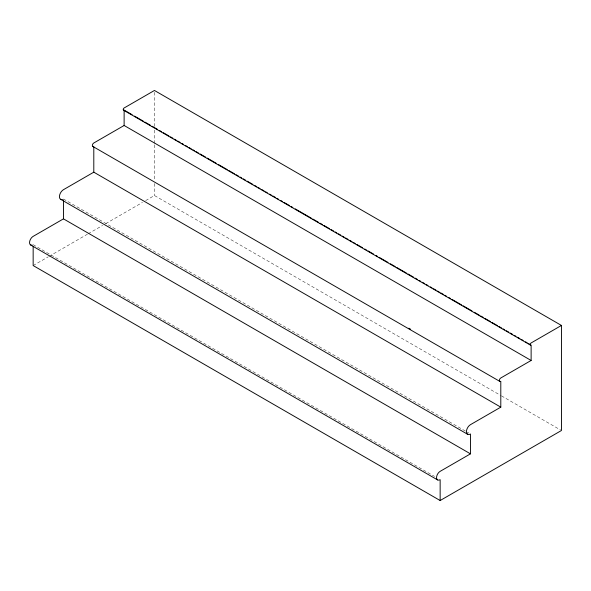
<?xml version="1.0" encoding="UTF-8"?>
<svg xmlns="http://www.w3.org/2000/svg" width="591" height="591" viewBox="0 0 591 591"><rect width="100%" height="100%" fill="white"/><g stroke="black" fill="none" stroke-linecap="round" stroke-linejoin="round"><path stroke-width="0.44" stroke-dasharray="2.96 2.22" d="M33.155 265.551L48.314 256.797M49.112 256.339L87.416 234.221M88.214 233.763L102.583 225.466M105.774 223.627L142.483 202.432M145.674 200.585L154.45 195.518L500.68 395.416M501.478 395.874L560.652 430.034M63.473 199.019L468.877 433.077M33.155 244.689L434.555 476.435M154.45 92.314L154.45 126.408M154.45 130.094L154.45 143.916M154.45 144.839L154.45 179.856M154.45 183.542L154.45 195.518"/><path stroke-width="0.89" d="M33.155 246.506L33.155 265.551L440.147 500.533L561.45 430.499L561.45 325.449L531.124 342.957A1.293 0.746 -60 0 0 530.208 344.538A1.293 0.746 -60 0 0 531.124 345.07L531.124 360.466L124.125 125.484L93.799 142.992A2.032 1.175 -60 0 0 92.366 145.482A2.032 1.175 -60 0 0 93.799 146.309M531.124 360.466L500.799 377.974A2.032 1.175 -60 0 0 499.365 380.456A2.032 1.175 -60 0 0 500.799 381.291L500.799 407.155L93.799 172.173L63.473 189.681A5.718 3.302 -60 0 0 59.469 196.057A5.718 3.302 -60 0 0 62.432 199.463M500.799 407.155L470.473 424.663A5.718 3.302 -60 0 0 466.432 431.666A5.718 3.302 -60 0 0 470.473 434.001L470.473 453.844L63.473 218.862L33.155 236.37A5.097 2.94 -60 0 0 29.58 242.051A5.097 2.94 -60 0 0 32.217 245.088M470.473 453.844L440.147 471.352A5.097 2.94 -60 0 0 436.55 477.587A5.097 2.94 -60 0 0 440.147 479.67L440.147 500.533M561.45 325.449L154.45 90.467L124.125 107.976A1.293 0.746 -60 0 0 123.224 109.416A1.293 0.746 -60 0 0 123.888 110.192M132.125 114.706L124.125 110.089L124.125 125.484M134.519 116.095L143.317 121.17M144.913 122.093L150.513 125.322M152.116 126.245L157.708 129.481M159.311 130.404L161.705 131.786M163.308 132.709L168.908 135.945M170.504 136.868L172.904 138.25M174.5 139.173L176.103 140.097M177.699 141.02L180.1 142.401M181.696 143.325L183.299 144.248M185.7 145.637L187.295 146.561M188.891 147.484L191.292 148.866M192.895 149.789L194.491 150.712M196.094 151.636L198.487 153.025M200.09 153.948L205.683 157.176M207.286 158.1L216.084 163.182M218.478 164.564L227.276 169.639M228.872 170.563L234.472 173.798M236.068 174.722L238.469 176.103M240.072 177.027L241.667 177.95M243.27 178.874L245.664 180.262M247.267 181.186L252.859 184.414M254.462 185.338L256.863 186.726M258.459 187.65L260.062 188.573M261.658 189.497L264.059 190.878M265.655 191.802L267.258 192.725M269.651 194.107L271.254 195.03M272.85 195.953L275.251 197.342M276.854 198.266L278.45 199.189M280.851 200.571L282.446 201.494M284.049 202.418L289.642 205.653M291.245 206.577L292.84 207.5M295.241 208.882L311.235 218.116M312.831 219.039L318.431 222.268M320.026 223.191L322.427 224.58M324.031 225.503L329.623 228.732M331.226 229.655L333.62 231.044M335.223 231.968L336.818 232.891M338.421 233.814L340.822 235.196M342.418 236.119L344.021 237.043M345.617 237.966L348.018 239.348M349.613 240.271L352.014 241.66M353.61 242.583L355.213 243.507M356.809 244.43L362.409 247.659M364.81 249.047L366.405 249.971M368.008 250.894L373.601 254.123M376.002 255.511L377.605 256.435M379.2 257.358L387.999 262.434M390.392 263.815L395.194 266.585M396.79 267.509L406.386 273.049M407.989 273.973L413.582 277.209M415.185 278.132L417.578 279.513M419.182 280.437L420.777 281.36M422.38 282.284L424.781 283.673M426.377 284.596L427.973 285.512M430.374 286.901L431.977 287.824M433.572 288.748L435.973 290.129M437.569 291.053L439.172 291.976M440.768 292.9L443.169 294.288M444.764 295.212L446.368 296.135M448.768 297.517L450.364 298.44M451.967 299.364L461.556 304.904M463.159 305.828L471.958 310.903M474.351 312.292L479.153 315.062M480.749 315.986L483.15 317.367M484.746 318.29L490.345 321.526M491.941 322.45L497.541 325.678M499.144 326.601L501.537 327.99M503.14 328.914L504.736 329.837M506.339 330.761L508.733 332.142M510.336 333.065L512.737 334.447M514.333 335.37L515.936 336.294M517.531 337.217L519.932 338.606M521.528 339.53L523.131 340.453M525.525 341.834L527.128 342.758M528.723 343.681L530.326 344.605M123.482 110.155L530.482 345.129M408.846 328.197L410.442 329.121M92.787 146.413L499.787 381.387M60.622 199.3L467.614 434.282M30.606 244.94L437.606 479.922M93.799 147.203L93.799 172.173M63.473 199.921L63.473 218.862"/></g></svg>
